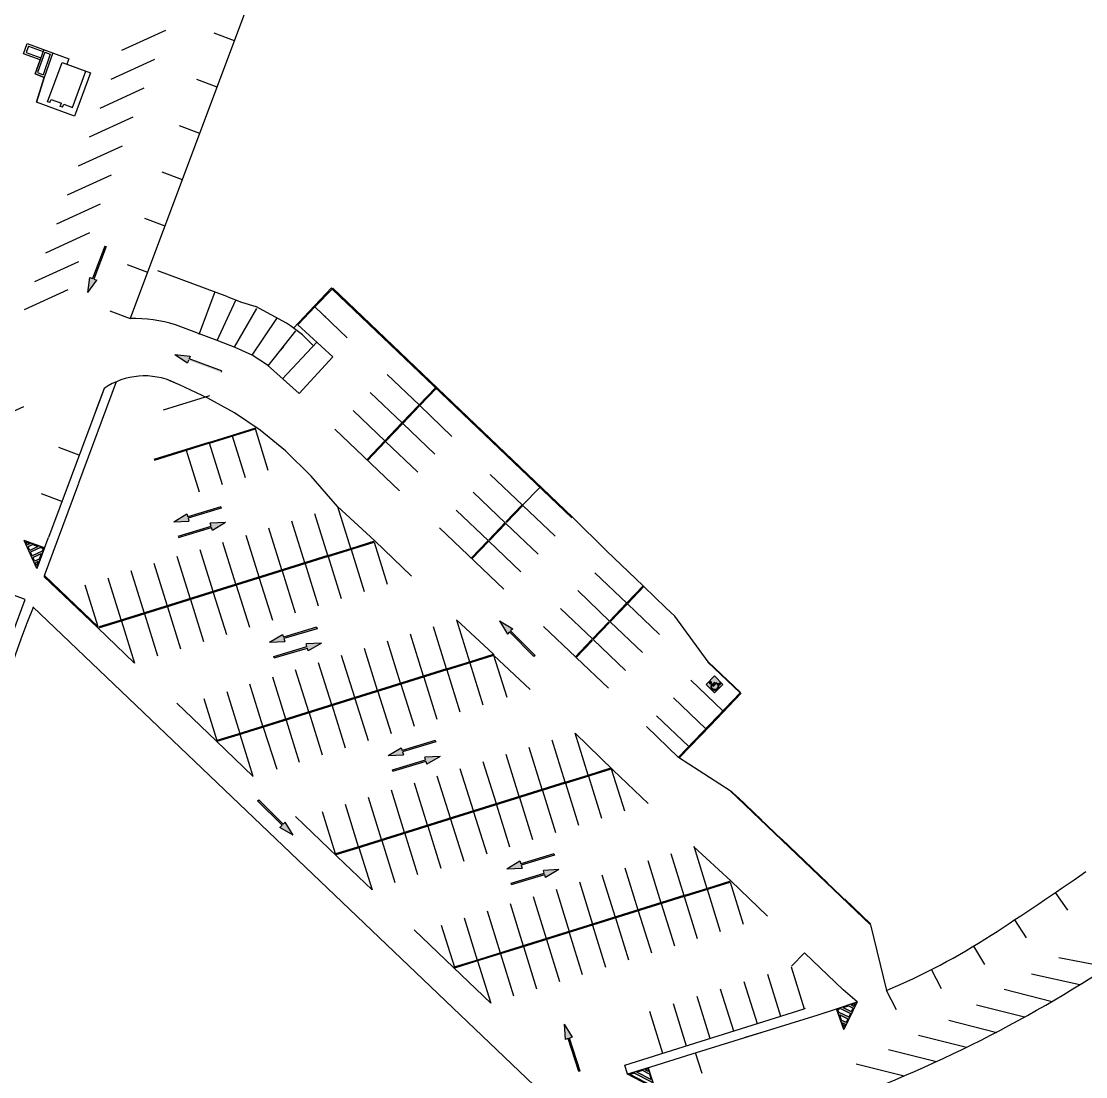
# Model space of a CAD drawing. Header units: millimetres. Extents: x 34038 to 35840, y 10511 to 10922.
# Drawn here: x 34875.2 to 34982.8, y 10579.1 to 10685.7 of the extents above; entities that cross this region are included whole.
import ezdxf

# ---------------------------------------------------------------- set-up
doc = ezdxf.new("R2010")
doc.units = ezdxf.units.MM
for name, color, linetype in [('_0', 7, 'Continuous'), ('GUIA', 7, 'Continuous'), ('PAREDE', 4, 'Continuous'), ('PINTURA BRANCA', 7, 'Continuous'), ('piso2', 2, 'Continuous'), ('VAGAS', 7, 'Continuous')]:
    doc.layers.add(name, color=color, linetype=linetype)

# ---------------------------------------------------------------- blocks, each defined once
blk = doc.blocks.new('12')
at = {"layer": 'PINTURA BRANCA'}
h = blk.add_hatch(color=256, dxfattribs=at)
h.paths.add_polyline_path([(709.5063524391578, 866.5878076270078), (709.3348524387259, 866.3245246753548), (709.2430694875048, 866.7593076274395)], flags=16)
h.paths.add_polyline_path([(709.1846487430099, 867.0360512210649), (709.615513863723, 866.7553897960679), (709.8338367128534, 867.0905541341882), (709.06780725402, 867.5895384083154)], flags=16)
h.paths.add_polyline_path([(710.3346837331574, 868.4351293180409), (710.5979666848099, 868.2636293176096), (710.7694666852412, 868.5269122692622)], flags=16)
h.paths.add_polyline_path([(710.0579401395316, 868.3767085735461), (710.4888052602445, 868.0960471485492), (710.2704824111141, 867.760882810429), (709.5044529522806, 868.259867084556)], flags=16)
h.paths.add_polyline_path([(710.985027265608, 868.6746211296579), (709.2868740274193, 866.0676543903937), (708.8324672768815, 868.2202143791201)])
h.paths.add_polyline_path([(709.009386509525, 867.8662820019409), (709.9429981374185, 867.2581363032485), (710.161320986549, 867.5933006413688), (709.2277093586556, 868.2014463400611), (708.95096576503, 868.1430255955661)], flags=16)
for p, q in [((708.8324672768815, 868.2202143791201), (710.985027265608, 868.6746211296579)), ((709.2868740274193, 866.0676543903937), (708.8324672768815, 868.2202143791201)), ((708.9509657650299, 868.1430255955661), (709.2277093586556, 868.2014463400611)), ((709.0093865095249, 867.866282001941), (708.95096576503, 868.1430255955661)), ((709.2277093586556, 868.2014463400611), (710.161320986549, 867.5933006413688)), ((710.985027265608, 868.6746211296579), (709.2868740274193, 866.0676543903937)), ((709.5044529522806, 868.259867084556), (710.0579401395314, 868.3767085735461)), ((709.5044529522808, 868.259867084556), (710.2704824111141, 867.760882810429)), ((710.0579401395316, 868.3767085735461), (710.4888052602445, 868.0960471485495)), ((710.334683733157, 868.435129318041), (710.7694666852412, 868.5269122692622)), ((710.3346837331574, 868.4351293180409), (710.5979666848096, 868.2636293176097)), ((710.7694666852414, 868.5269122692623), (710.5979666848099, 868.2636293176096)), ((709.009386509525, 867.8662820019409), (709.9429981374186, 867.2581363032484)), ((709.1846487430099, 867.036051221065), (709.06780725402, 867.5895384083154)), ((709.0678072540201, 867.5895384083155), (709.8338367128534, 867.0905541341882)), ((709.8338367128533, 867.0905541341882), (709.615513863723, 866.7553897960679)), ((710.161320986549, 867.5933006413688), (709.9429981374185, 867.2581363032485)), ((710.4888052602445, 868.0960471485492), (710.2704824111141, 867.760882810429)), ((709.1846487430099, 867.0360512210649), (709.6155138637231, 866.7553897960678)), ((709.3348524387259, 866.3245246753548), (709.2430694875046, 866.7593076274396)), ((709.2430694875048, 866.7593076274395), (709.5063524391579, 866.5878076270076)), ((709.5063524391578, 866.5878076270078), (709.3348524387258, 866.3245246753545))]:
    blk.add_line(p, q, dxfattribs=at)
blk = doc.blocks.new('A$C51C17A21')
at = {"layer": 'PINTURA BRANCA'}
h = blk.add_hatch(color=152, dxfattribs=at)
h.paths.add_polyline_path([(9.180785392288044, 9.163803444595828), (0, 9.163803444595828), (0, 0), (9.180785392288044, 0)])
edge = h.paths.add_edge_path(flags=16)
edge.add_line((5.422054313698709, 5.759658274507842), (5.421210884993229, 5.279695285018647))
edge.add_line((5.421210884993229, 5.279695285018647), (3.371216165724718, 5.269816209399892))
edge.add_line((3.371216165724718, 5.269816209399892), (3.434992290459149, 4.612271246112527))
edge.add_line((3.434992290459149, 4.612271246112527), (6.32046581006648, 4.612235962520231))
edge.add_line((6.32046581006648, 4.612235962520231), (7.291269149901154, 2.146054230700997))
edge.add_line((7.291269149901154, 2.146054230700997), (8.265835677223322, 2.561483206763683))
edge.add_line((8.265835677223322, 2.561483206763683), (8.460630145193818, 2.108830044385854))
edge.add_line((8.460630145193818, 2.108830044385854), (7.028143119715196, 1.500893807131092))
edge.add_line((7.028143119715196, 1.500893807131092), (5.990097561407993, 4.122711449713847))
edge.add_line((5.990097561407993, 4.122711449713847), (3.009950167172747, 4.122993718423118))
edge.add_line((3.009950167172747, 4.122993718423118), (2.53974979408008, 8.155413962825719))
edge.add_arc((3.205961485207808, 8.053055018452483), 0.6740292062577634, 90.86110328032771, 171.2651935622226, ccw=False)
edge.add_line((3.195831822675927, 8.727008103485446), (3.431625227975701, 8.7240795656013))
edge.add_arc((3.423146651183856, 8.04142065083306), 0.682711564408401, 6.993114099470688, 89.28842694358462, ccw=False)
edge.add_line((4.100779381530401, 8.124540822512813), (4.101967756527984, 8.066675736668572))
edge.add_arc((3.374478854861763, 8.051735300494556), 0.7276423013270964, -109.66773350404361, 1.1765177688022277, ccw=False)
edge.add_line((3.129579916691682, 7.366543481538997), (3.311797415962019, 5.77027863477781))
edge.add_line((3.311797415962019, 5.77027863477781), (5.422054313698709, 5.759658274507842))
edge = h.paths.add_edge_path(flags=16)
edge.add_line((6.140327967041799, 2.954754088966752), (6.398734448690789, 2.329909958291523))
edge.add_arc((3.545799992762909, 3.567409587629868), 3.109765319510951, 302.00990588515776, 336.5505467284719, ccw=False)
edge.add_arc((3.613911364152955, 3.383162574035737), 2.917701294968827, 162.5317855962321, 302.793607434027, ccw=False)
edge.add_arc((3.412492398476161, 3.34164600982001), 2.739861174484087, 108.78632825692031, 160.438804791383, ccw=False)
edge.add_line((2.530148055141808, 5.935544179608314), (2.580854924532105, 5.481713625966677))
edge.add_arc((3.412492398461723, 3.341646009805345), 2.295976979367712, 111.2362938310106, 160.2370488798236)
edge.add_arc((3.613911364156479, 3.383162574032781), 2.473817099848291, 162.720137507934, 302.8637260381623)
edge.add_arc((3.545799992762568, 3.567409587629754), 2.665881124386374, 301.9444794714997, 346.7139074411326)
h = blk.add_hatch(color=256, dxfattribs=at)
edge = h.paths.add_edge_path()
edge.add_arc((3.374478854861763, 8.051735300494556), 0.7276423013270057, 250.3322664959564, 361.1765177688022)
edge.add_line((4.101967756527984, 8.066675736668572), (4.100779381530401, 8.124540822512813))
edge.add_arc((3.423146651183856, 8.04142065083306), 0.6827115644084146, 6.993114099470686, 89.28842694358454)
edge.add_line((3.431625227975701, 8.7240795656013), (3.195831822675927, 8.727008103485446))
edge.add_arc((3.205961485207808, 8.053055018452483), 0.674029206257754, 90.86110328032767, 171.2651935622226)
edge.add_line((2.53974979408008, 8.155413962825719), (3.009950167172747, 4.122993718423118))
edge.add_line((3.009950167172747, 4.122993718423118), (5.990097561407993, 4.122711449713847))
edge.add_line((5.990097561407993, 4.122711449713847), (7.028143119715196, 1.500893807131092))
edge.add_line((7.028143119715196, 1.500893807131092), (8.460630145193818, 2.108830044385854))
edge.add_line((8.460630145193818, 2.108830044385854), (8.265835677223322, 2.561483206763683))
edge.add_line((8.265835677223322, 2.561483206763683), (7.291269149901154, 2.146054230700997))
edge.add_line((7.291269149901154, 2.146054230700997), (6.32046581006648, 4.612235962520231))
edge.add_line((6.32046581006648, 4.612235962520231), (3.434992290459149, 4.612271246112527))
edge.add_line((3.434992290459149, 4.612271246112527), (3.371216165724718, 5.269816209399892))
edge.add_line((3.371216165724718, 5.269816209399892), (5.421279214686706, 5.279695614304501))
edge.add_line((5.421279214686706, 5.279695614304501), (5.422054313698709, 5.759658274507842))
edge.add_line((5.422054313698709, 5.759658274507842), (3.311797415962019, 5.77027863477781))
edge.add_line((3.311797415962019, 5.77027863477781), (3.129579916691682, 7.366543481538997))
edge = h.paths.add_edge_path()
edge.add_arc((3.412492398461723, 3.341646009805345), 2.295976979367714, 111.23629383101061, 160.2370488798236, ccw=False)
edge.add_line((2.580854924532105, 5.481713625966677), (2.530148055141808, 5.935544179608314))
edge.add_arc((3.412492398476161, 3.34164600982001), 2.739861174484073, 108.7863282569202, 160.438804791383)
edge.add_arc((3.613911364152841, 3.383162574035737), 2.917701294968806, 162.5317855962315, 302.7936074340288)
edge.add_arc((3.545799992762795, 3.567409587629868), 3.109765319511033, 302.0099058851595, 336.5505467284727)
edge.add_line((6.398734448690789, 2.329909958291523), (6.140327967041799, 2.954754088966752))
edge.add_arc((3.545799992762568, 3.567409587629868), 2.66588112438639, 301.9444794714964, 346.71390744113023, ccw=False)
edge.add_arc((3.613911364156479, 3.383162574032781), 2.473817099848283, 162.720137507934, 302.8637260381601, ccw=False)
blk.add_lwpolyline([(9.180785392288044, 0), (0, 0), (0, 9.163803444595828), (9.180785392288044, 9.163803444595828)], close=True, dxfattribs=at)
blk.add_lwpolyline([(8.460630145193818, 2.108830044385854), (7.028143119715196, 1.500893807131092), (5.990097561407993, 4.122711449713847), (3.009950167172747, 4.122993718423118), (2.53974979408008, 8.155413962825719, -0.5271040350187159), (3.195831822675927, 8.727008103485446), (3.431625227975701, 8.7240795656013, -0.3753540589992009), (4.100779381530401, 8.124540822512813), (4.101967756527984, 8.066675736668572, -0.5252580657301573), (3.129579916691682, 7.366543481538997), (3.311797415962019, 5.77027863477781), (5.422071464680243, 5.770278634777924), (5.421279214686706, 5.279695614304501), (3.371216165724718, 5.269816209399892), (3.434992290459149, 4.612271246112527), (6.32046581006648, 4.612235962520231), (7.291269149901154, 2.146054230700997), (8.265835677223322, 2.561483206763683)], format="xyb", close=True, dxfattribs=at)
at = {"layer": 'PINTURA BRANCA', "color": 250}
for points in [[(3.129579916691682, 7.366543481538997, 0.5252580657301571), (4.101967756527984, 8.066675736668572), (4.100779381530401, 8.124540822512813, 0.3753540589992009), (3.431625227975701, 8.7240795656013), (3.195831822675927, 8.727008103485446, 0.3659682706623709), (2.53974979408008, 8.155413962825719), (3.009950167172747, 4.122993718423118), (5.990097561407993, 4.122711449713847), (7.028143119715196, 1.500893807131092), (8.460630145193818, 2.108830044385854), (8.265835677223322, 2.561483206763683), (7.291269149901154, 2.146054230700997), (6.32046581006648, 4.612235962520231), (3.434992290459149, 4.612271246112527), (3.371216165724718, 5.269816209399892), (5.421279214686706, 5.279695614304501), (5.422071464680243, 5.770278634777924), (3.311797415962019, 5.77027863477781)], [(1.251749361771317, 4.11798344879719, -0.2171247333798054), (2.580854924532105, 5.481713625966677), (2.530148055141808, 5.935544179608314, 0.2292715696475673), (0.8307638776268504, 4.258988421397362, 0.7019114297085347), (5.194180469797061, 0.9304639785272002, 0.1518635365455348), (6.398734448690789, 2.329909958291523), (6.140327967041799, 2.954754088966752, -0.1978667100968566), (4.956310346832424, 1.305246306515642, -0.7011416496897603)]]:
    blk.add_lwpolyline(points, format="xyb", close=True, dxfattribs=at)
at = {"layer": 'PINTURA BRANCA'}
for points in [[(6.398734448690789, 2.329909958291523, -0.1518635365455338), (5.194180469797061, 0.9304639785272002, -0.7019114297085285), (0.8307638776268504, 4.258988421397362, -0.229271569647566), (2.530148055141808, 5.935544179608314)], [(6.140327967041799, 2.954754088966752, -0.1978667100968593), (4.956310346832424, 1.305246306515642, -0.701141649689756), (1.251749361771317, 4.11798344879719, -0.2171247333798052), (2.580854924532105, 5.481713625966677, 0.04686792952544745)]]:
    blk.add_lwpolyline(points, format="xyb", dxfattribs=at)
for points in [[(2.580854924532105, 5.481713625966677), (2.530148055141808, 5.935544179608428)], [(6.140327967041799, 2.954754088966752), (6.398734448690789, 2.329909958291637)]]:
    blk.add_lwpolyline(points, dxfattribs=at)
blk = doc.blocks.new('23')
at = {"layer": 'PINTURA BRANCA'}
h = blk.add_hatch(color=256, dxfattribs=at)
h.paths.add_polyline_path([(730.6076939854345, 869.1150008335792), (732.0219075478075, 867.7007872712065), (732.4662726291971, 867.7007872712063), (730.6076939854346, 869.5593659149688)], flags=16)
h.paths.add_polyline_path([(730.6076939854346, 868.8321581211051), (731.7390648353331, 867.7007872712065), (731.1733794103835, 867.7007872712064), (730.6076939854344, 868.266472696156)], flags=16)
h.paths.add_polyline_path([(730.6076939854345, 867.9836299836813), (730.890536697909, 867.7007872712064), (730.6076939854345, 867.7007872712064)], flags=16)
h.paths.add_polyline_path([(730.5076939854343, 869.8007872712063), (732.7076939854344, 867.6007872712063), (730.5076939854343, 867.6007872712063)])
edge = h.paths.add_edge_path(flags=0)
edge.add_line((730.6076939854346, 869.2257857028338), (730.6076939854346, 869.5593659149688))
for p, q in [((730.5076939854343, 867.6007872712063), (730.5076939854343, 869.8007872712063)), ((730.5076939854343, 869.8007872712063), (732.7076939854344, 867.6007872712063)), ((730.6076939854344, 869.1150008335793), (730.6076939854346, 869.5593659149688)), ((730.6076939854346, 869.2257857028338), (730.6076939854346, 869.5593659149688)), ((730.6076939854345, 869.5593659149688), (732.4662726291971, 867.7007872712063)), ((730.6076939854345, 869.1150008335792), (732.0219075478074, 867.7007872712065)), ((730.6076939854344, 868.266472696156), (730.6076939854344, 868.8321581211051)), ((730.6076939854346, 868.8321581211051), (731.739064835333, 867.7007872712065)), ((730.6076939854345, 868.2664726961561), (731.1733794103835, 867.7007872712064)), ((730.5076939854343, 867.6007872712063), (732.7076939854344, 867.6007872712063)), ((730.6076939854345, 867.7007872712064), (730.6076939854344, 867.9836299836813)), ((730.6076939854345, 867.9836299836813), (730.8905366979089, 867.7007872712065)), ((730.6076939854345, 867.7007872712064), (730.890536697909, 867.7007872712064)), ((731.1733794103836, 867.7007872712064), (731.7390648353331, 867.7007872712065)), ((732.0219075478075, 867.7007872712065), (732.4662726291971, 867.7007872712064))]:
    blk.add_line(p, q, dxfattribs=at)

msp = doc.modelspace()

# ---------------------------------------------------------------- hatches: boundary and pattern name
for points in [[(34881.92360472146, 10658.31861984078), (34882.10770486749, 10659.85378502285), (34882.38801360076, 10659.74688781032), (34883.6351477469, 10663.01715636528), (34883.77530211354, 10662.96370775902), (34882.52816796741, 10659.69343920406), (34882.80847670069, 10659.58654199154)], [(34890.71672466682, 10652.0833068076), (34892.25338136573, 10651.91210169761), (34892.14884126508, 10651.63090538299), (34895.42946493564, 10650.41127087538), (34895.37719488531, 10650.27067271807), (34892.09657121475, 10651.49030722568), (34891.9920311141, 10651.20911091106)], [(34890.59165363603, 10635.17241651337), (34891.92045668019, 10635.96292740503), (34892.00672682242, 10635.67559926064), (34895.35888850698, 10636.68208425337), (34895.4020235781, 10636.53842018118), (34892.04986189355, 10635.53193518844), (34892.13613203578, 10635.24460704405)], [(34895.83719029484, 10635.08907001223), (34894.50838725068, 10634.29855912057), (34894.42211710844, 10634.58588726497), (34891.06995542389, 10633.57940227223), (34891.02682035277, 10633.72306634443), (34894.37898203733, 10634.72955133716), (34894.2927118951, 10635.01687948155)], [(34923.52401872345, 10625.1509535591), (34924.84865966126, 10624.3534879574), (34924.63621244504, 10624.14167157389), (34927.10740358593, 10621.66312071802), (34927.00117997782, 10621.55721252626), (34924.52998883693, 10624.03576338214), (34924.31754162071, 10623.82394699863)], [(34900.26695494785, 10623.00156141997), (34901.595757992, 10623.79207231163), (34901.68202813424, 10623.50474416724), (34905.03418981879, 10624.51122915997), (34905.07732488991, 10624.36756508777), (34901.72516320535, 10623.36108009504), (34901.81143334759, 10623.07375195065)], [(34905.51249160666, 10622.91821491883), (34904.18368856249, 10622.12770402717), (34904.09741842026, 10622.41503217156), (34900.7452567357, 10621.40854717883), (34900.70212166459, 10621.55221125103), (34904.05428334914, 10622.55869624376), (34903.96801320691, 10622.84602438815)], [(34912.26226897325, 10611.55446723638), (34913.59107201741, 10612.34497812803), (34913.67734215964, 10612.05764998364), (34917.0295038442, 10613.06413497638), (34917.07263891531, 10612.92047090418), (34913.72047723076, 10611.91398591145), (34913.806747373, 10611.62665776706)], [(34917.50780563206, 10611.47112073524), (34916.17900258789, 10610.68060984358), (34916.09273244566, 10610.96793798797), (34912.74057076111, 10609.96145299524), (34912.69743568999, 10610.10511706743), (34916.04959737455, 10611.11160206017), (34915.96332723231, 10611.39893020456)], [(34902.65711947534, 10603.4972616358), (34901.33247853754, 10604.2947272375), (34901.54492575376, 10604.50654362101), (34899.07373461287, 10606.98509447688), (34899.17995822098, 10607.09100266863), (34901.65114936187, 10604.61245181276), (34901.86359657809, 10604.82426819627)], [(34924.25772116382, 10600.10741615537), (34925.58652420798, 10600.89792704703), (34925.67279435021, 10600.61059890264), (34929.02495603477, 10601.61708389537), (34929.06809110589, 10601.47341982317), (34925.71592942133, 10600.46693483044), (34925.80219956356, 10600.17960668605)], [(34929.50325782263, 10600.02406965423), (34928.17445477847, 10599.23355876257), (34928.08818463623, 10599.52088690696), (34924.73602295168, 10598.51440191423), (34924.69288788056, 10598.65806598643), (34928.04504956512, 10599.66455097916), (34927.95877942289, 10599.95187912355)], [(34930.04814018237, 10584.40686114837), (34930.8688464829, 10583.09649243375), (34930.58356736953, 10583.00367095198), (34931.66648465679, 10579.67541462938), (34931.5238451001, 10579.6290038885), (34930.44092781285, 10582.9572602111), (34930.15564869948, 10582.86443872934)]]:
    msp.add_hatch(color=256).paths.add_polyline_path(points)

# ---------------------------------------------------------------- linework, layer by layer
for p, q in [((34883.6351477469, 10663.01715636528), (34882.38801360076, 10659.74688781032)), ((34883.77530211354, 10662.96370775902), (34882.52816796741, 10659.69343920406)), ((34883.6351477469, 10663.01715636528), (34883.77530211354, 10662.96370775902)), ((34881.92360472146, 10658.31861984078), (34882.10770486749, 10659.85378502285)), ((34881.92360472146, 10658.31861984078), (34882.80847670069, 10659.58654199154)), ((34882.10770486749, 10659.85378502285), (34882.38801360076, 10659.74688781032)), ((34882.52816796741, 10659.69343920406), (34882.80847670069, 10659.58654199154)), ((34906.28065581863, 10658.35651811148), (34906.20831112996, 10658.42555611565)), ((34906.62586012218, 10658.71825652158), (34906.55350046676, 10658.78730880841)), ((34906.95303599814, 10658.33686422287), (34907.02207400232, 10658.40920891154)), ((34905.24507147331, 10657.27133281465), (34905.17272678464, 10657.34037081883)), ((34905.59024721155, 10657.63304129127), (34905.51790252287, 10657.70207929544)), ((34905.93545151509, 10657.99477970137), (34905.86310682641, 10658.06381770555)), ((34907.31475944151, 10657.99167420198), (34907.38379744568, 10658.06401889065)), ((34904.20948712798, 10656.18614751782), (34904.13714243931, 10656.255185522)), ((34904.55469143153, 10656.54788592792), (34904.48234674286, 10656.6169239321)), ((34904.89989573507, 10656.90962433803), (34904.82753607965, 10656.97867662486)), ((34903.86428282444, 10655.82440910771), (34903.79193813577, 10655.89344711189)), ((34890.71672466682, 10652.0833068076), (34891.9920311141, 10651.20911091106)), ((34890.71672466682, 10652.0833068076), (34892.25338136573, 10651.91210169761)), ((34892.25338136573, 10651.91210169761), (34892.14884126508, 10651.63090538299)), ((34892.09657121475, 10651.49030722568), (34891.9920311141, 10651.20911091106)), ((34895.42946493564, 10650.41127087538), (34892.14884126508, 10651.63090538299)), ((34895.42946493564, 10650.41127087538), (34895.37719488531, 10650.27067271807)), ((34884.78395425411, 10649.31232611586), (34880.98436001535, 10639.08221706256)), ((34917.44301585564, 10648.32635361704), (34917.51205385981, 10648.39869830571)), ((34917.804739299, 10647.98116359615), (34917.87377730318, 10648.05350828483)), ((34918.16646274236, 10647.63597357526), (34918.23550074654, 10647.70831826393)), ((34918.52818618572, 10647.29078355437), (34918.5972241899, 10647.36312824304)), ((34918.88990962908, 10646.94559353348), (34918.95894763326, 10647.01793822215)), ((34919.25163307245, 10646.60040351259), (34919.32067107662, 10646.67274820126)), ((34919.61335651581, 10646.2552134917), (34919.68239451999, 10646.32755818037)), ((34919.97507995917, 10645.91002347081), (34920.04411796335, 10645.98236815948)), ((34920.33680340253, 10645.56483344992), (34920.40584140671, 10645.63717813859)), ((34920.6985268459, 10645.21964342903), (34920.76756485007, 10645.2919881177)), ((34921.06025028926, 10644.87445340814), (34921.12928829344, 10644.94679809681)), ((34921.42197373262, 10644.52926338725), (34921.4910117368, 10644.60160807592)), ((34921.78369717598, 10644.18407336636), (34921.85273518016, 10644.25641805503)), ((34922.14542061934, 10643.83888334547), (34922.21445862352, 10643.91122803414)), ((34922.50714406271, 10643.49369332458), (34922.57618206688, 10643.56603801325)), ((34880.96682720407, 10639.03501134528), (34878.82148255665, 10633.25883938561)), ((34890.59165363603, 10635.17241651337), (34891.92045668019, 10635.96292740503)), ((34891.92045668019, 10635.96292740503), (34892.00672682242, 10635.67559926064)), ((34895.35888850698, 10636.68208425337), (34892.00672682242, 10635.67559926064)), ((34895.4020235781, 10636.53842018118), (34892.04986189355, 10635.53193518844)), ((34895.35888850698, 10636.68208425337), (34895.4020235781, 10636.53842018118)), ((34890.59165363603, 10635.17241651337), (34892.13613203578, 10635.24460704405)), ((34891.02682035277, 10633.72306634443), (34894.37898203733, 10634.72955133716)), ((34892.04986189355, 10635.53193518844), (34892.13613203578, 10635.24460704405)), ((34895.83719029484, 10635.08907001223), (34894.2927118951, 10635.01687948155)), ((34894.37898203733, 10634.72955133716), (34894.2927118951, 10635.01687948155)), ((34895.83719029484, 10635.08907001223), (34894.50838725068, 10634.29855912057)), ((34934.31752242825, 10632.22313613637), (34930.89582126421, 10635.62666753277)), ((34891.06995542389, 10633.57940227223), (34894.42211710844, 10634.58588726497)), ((34894.50838725068, 10634.29855912057), (34894.42211710844, 10634.58588726497)), ((34876.76066696058, 10630.461335521), (34877.93028533754, 10633.58724049441)), ((34878.82148255665, 10633.25883938561), (34877.51375350014, 10629.71110150001)), ((34938.02502599071, 10628.68506416532), (34934.31752242825, 10632.22313613637)), ((34938.09738564613, 10628.61601187849), (34938.02502599071, 10628.68506416532)), ((34940.3439518357, 10626.47236231457), (34938.09738564613, 10628.61601187849)), ((34874.32891619609, 10623.96227398218), (34875.57915988143, 10627.30365697594)), ((34941.22655703751, 10625.63009866359), (34940.3439518357, 10626.47236231457)), ((34923.52401872345, 10625.1509535591), (34924.31754162071, 10623.82394699863)), ((34923.52401872345, 10625.1509535591), (34924.84865966126, 10624.3534879574)), ((34944.60531572963, 10621.02329919197), (34941.22655703751, 10625.63009866359)), ((34905.03418981879, 10624.51122915997), (34901.68202813424, 10623.50474416724)), ((34905.07732488991, 10624.36756508777), (34901.72516320535, 10623.36108009504)), ((34905.03418981879, 10624.51122915997), (34905.07732488991, 10624.36756508777)), ((34924.52998883693, 10624.03576338214), (34924.31754162071, 10623.82394699863)), ((34927.00117997782, 10621.55721252626), (34924.52998883693, 10624.03576338214)), ((34924.84865966126, 10624.3534879574), (34924.63621244504, 10624.14167157389)), ((34927.10740358593, 10621.66312071802), (34924.63621244504, 10624.14167157389)), ((34900.26695494785, 10623.00156141997), (34901.595757992, 10623.79207231163)), ((34900.26695494785, 10623.00156141997), (34901.81143334759, 10623.07375195065)), ((34901.595757992, 10623.79207231163), (34901.68202813424, 10623.50474416724)), ((34901.72516320535, 10623.36108009504), (34901.81143334759, 10623.07375195065)), ((34905.51249160666, 10622.91821491883), (34903.96801320691, 10622.84602438815)), ((34905.51249160666, 10622.91821491883), (34904.18368856249, 10622.12770402717)), ((34900.70212166459, 10621.55221125103), (34904.05428334914, 10622.55869624376)), ((34900.7452567357, 10621.40854717883), (34904.09741842026, 10622.41503217156)), ((34904.05428334914, 10622.55869624376), (34903.96801320691, 10622.84602438815)), ((34904.18368856249, 10622.12770402717), (34904.09741842026, 10622.41503217156)), ((34900.7452567357, 10621.40854717883), (34900.70212166459, 10621.55221125103)), ((34927.10740358593, 10621.66312071802), (34927.00117997782, 10621.55721252626)), ((34912.26226897325, 10611.55446723638), (34913.59107201741, 10612.34497812803)), ((34913.59107201741, 10612.34497812803), (34913.67734215964, 10612.05764998364)), ((34917.0295038442, 10613.06413497638), (34913.67734215964, 10612.05764998364)), ((34917.07263891531, 10612.92047090418), (34913.72047723076, 10611.91398591145)), ((34917.0295038442, 10613.06413497638), (34917.07263891531, 10612.92047090418)), ((34912.26226897325, 10611.55446723638), (34913.806747373, 10611.62665776706)), ((34912.69743568999, 10610.10511706743), (34916.04959737455, 10611.11160206017)), ((34913.72047723076, 10611.91398591145), (34913.806747373, 10611.62665776706)), ((34917.50780563206, 10611.47112073524), (34915.96332723231, 10611.39893020456)), ((34916.04959737455, 10611.11160206017), (34915.96332723231, 10611.39893020456)), ((34917.50780563206, 10611.47112073524), (34916.17900258789, 10610.68060984358)), ((34946.82798616716, 10607.98197147193), (34941.61285197331, 10611.36937123781)), ((34912.74057076111, 10609.96145299524), (34912.69743568999, 10610.10511706743)), ((34912.74057076111, 10609.96145299524), (34916.09273244566, 10610.96793798797)), ((34916.17900258789, 10610.68060984358), (34916.09273244566, 10610.96793798797)), ((34961.00756130303, 10594.45053958292), (34946.82798616716, 10607.98197147193)), ((34961.00590792478, 10594.52123088118), (34946.89867756001, 10607.98362485239)), ((34899.07373461287, 10606.98509447688), (34899.17995822098, 10607.09100266863)), ((34899.07373461287, 10606.98509447688), (34901.54492575376, 10604.50654362101)), ((34899.17995822098, 10607.09100266863), (34901.65114936187, 10604.61245181276)), ((34950.03744454791, 10605.02978975381), (34947.5994288556, 10607.35637082569)), ((34901.65114936187, 10604.61245181276), (34901.86359657809, 10604.82426819627)), ((34902.65711947534, 10603.4972616358), (34901.86359657809, 10604.82426819627)), ((34901.33247853754, 10604.2947272375), (34901.54492575376, 10604.50654362101)), ((34902.65711947534, 10603.4972616358), (34901.33247853754, 10604.2947272375)), ((34956.71485844704, 10598.65758106139), (34952.01245429272, 10603.14505197154)), ((34929.02495603477, 10601.61708389537), (34925.67279435021, 10600.61059890264)), ((34929.06809110589, 10601.47341982317), (34925.71592942133, 10600.46693483044)), ((34929.02495603477, 10601.61708389537), (34929.06809110589, 10601.47341982317)), ((34924.25772116382, 10600.10741615537), (34925.58652420798, 10600.89792704703)), ((34925.58652420798, 10600.89792704703), (34925.67279435021, 10600.61059890264)), ((34925.71592942133, 10600.46693483044), (34925.80219956356, 10600.17960668605)), ((34924.25772116382, 10600.10741615537), (34925.80219956356, 10600.17960668605)), ((34924.69288788056, 10598.65806598643), (34928.04504956512, 10599.66455097916)), ((34924.73602295168, 10598.51440191423), (34928.08818463623, 10599.52088690696)), ((34929.50325782263, 10600.02406965423), (34927.95877942289, 10599.95187912355)), ((34928.04504956512, 10599.66455097916), (34927.95877942289, 10599.95187912355)), ((34928.17445477847, 10599.23355876257), (34928.08818463623, 10599.52088690696)), ((34929.50325782263, 10600.02406965423), (34928.17445477847, 10599.23355876257)), ((34924.73602295168, 10598.51440191423), (34924.69288788056, 10598.65806598643)), ((34961.02660128991, 10594.54291533493), (34958.42219281194, 10597.02828386123)), ((34961.00756130303, 10594.45053958292), (34962.63001600586, 10587.82797385642)), ((34942.98222780606, 10581.40329268598), (34955.73279482791, 10585.36892831662)), ((34955.73277354308, 10585.36897462938), (34956.95771740366, 10585.75495842691)), ((34955.73279482791, 10585.36892831662), (34957.5862769728, 10585.95638444772)), ((34930.04814018237, 10584.40686114837), (34930.15564869948, 10582.86443872934)), ((34930.04814018237, 10584.40686114837), (34930.8688464829, 10583.09649243375)), ((34930.8688464829, 10583.09649243375), (34930.58356736953, 10583.00367095198)), ((34930.44092781285, 10582.9572602111), (34930.15564869948, 10582.86443872934)), ((34931.5238451001, 10579.6290038885), (34930.44092781285, 10582.9572602111)), ((34931.66648465679, 10579.67541462938), (34930.58356736953, 10583.00367095198)), ((34931.66648465679, 10579.67541462938), (34931.5238451001, 10579.6290038885))]:
    msp.add_line(p, q)
at = {"color": 7}
for p, q in [((34896.05145040829, 10657.89143586982), (34888.97635239864, 10660.53651922444)), ((34906.62583155687, 10658.7182265881), (34904.89989573507, 10656.90962433803)), ((34896.05145040829, 10657.89143586982), (34897.45647089926, 10657.36615744844)), ((34897.45647089926, 10657.36615744844), (34898.89373694553, 10656.90838516865)), ((34901.98435770712, 10655.23613031447), (34898.89373694553, 10656.90838516865)), ((34904.86537673298, 10656.87345199369), (34903.17393134796, 10655.10099215448)), ((34902.39522903772, 10654.95120093779), (34901.98435770712, 10655.23613031447)), ((34903.17393134796, 10655.10099215448), (34903.10157169255, 10655.17004444131)), ((34903.17391706531, 10655.10097718773), (34903.10157237664, 10655.17001519191)), ((34903.51910708621, 10655.46270063109), (34903.44676239753, 10655.53173863527)), ((34902.80448950343, 10654.66259423849), (34902.39587425881, 10654.9507497206)), ((34903.20525936223, 10654.35755848446), (34902.80743396396, 10654.66043626922)), ((34903.59913284096, 10654.0467444611), (34903.20663356505, 10654.35649325999)), ((34903.59913284096, 10654.0467444611), (34904.70615443189, 10652.95532023294)), ((34917.11745945024, 10648.63702969968), (34915.46054734996, 10646.90075717154)), ((34915.42604263053, 10646.86459979395), (34913.73459724552, 10645.09213995473)), ((34894.20183257413, 10643.100842191), (34898.84180753107, 10644.54834826572)), ((34896.52092547247, 10643.92906927363), (34898.90748918193, 10644.67359171161)), ((34913.39844942676, 10638.29419661818), (34906.88742744625, 10644.50761699421)), ((34913.70009252607, 10645.05598257714), (34912.00864714106, 10643.28352273792)), ((34894.134361763, 10643.18454683564), (34896.52092547247, 10643.92906927363)), ((34894.134361763, 10643.18454683564), (34888.57170625019, 10641.44919745961)), ((34894.20183257413, 10643.100842191), (34888.6014871477, 10641.35373491123)), ((34912.00864714096, 10643.28352273802), (34910.17912574759, 10641.36637352146)), ((34927.60743930781, 10638.62651909378), (34925.8453093756, 10636.85242802043)), ((34910.9025893368, 10633.22643080807), (34907.16188937033, 10636.72098027604)), ((34925.88148920336, 10636.81790187697), (34924.22457710308, 10635.08162934883)), ((34924.1555390989, 10635.00928466016), (34922.49862699863, 10633.27301213202)), ((34923.95746728851, 10628.35603070096), (34917.446445308, 10634.56945107699)), ((34906.19693272901, 10631.65368128746), (34910.83690768595, 10633.10118736218)), ((34908.48713930995, 10632.4728968732), (34910.9025893368, 10633.22643080807)), ((34914.62097246361, 10629.66330564573), (34910.9025893368, 10633.22643080807)), ((34922.42958899435, 10633.20066744345), (34920.73814360933, 10631.42820760423)), ((34906.16715183148, 10631.74914383584), (34900.56680640506, 10630.00203655606)), ((34906.196932729, 10631.65368128746), (34900.59658730258, 10629.90657400769)), ((34906.16715183148, 10631.74914383584), (34908.48713930995, 10632.4728968732)), ((34882.8863344256, 10624.47742897598), (34877.46048277518, 10629.65527928934)), ((34882.95537242978, 10624.54977366466), (34877.52952077935, 10629.72762397801)), ((34900.56680640506, 10630.00203655606), (34895.39891493919, 10628.38983943006)), ((34900.59658730258, 10629.90657400769), (34895.4286958367, 10628.29437688168)), ((34895.39891493919, 10628.38983943006), (34890.23102347331, 10626.77764230406)), ((34895.4286958367, 10628.29437688168), (34890.26080437083, 10626.68217975568)), ((34938.09738564613, 10628.61601187849), (34936.44047354585, 10626.87973935035)), ((34928.4580486613, 10576.84173555102), (34876.35361743003, 10626.56376859651)), ((34890.23102347331, 10626.77764230405), (34885.06313200744, 10625.16544517805)), ((34890.26080437083, 10626.68217975568), (34885.09291290496, 10625.06998262967)), ((34936.40596882642, 10626.84358197276), (34934.7145234414, 10625.07112213354)), ((34885.09291290496, 10625.06998262967), (34882.9970579443, 10624.41615091389)), ((34885.06313200744, 10625.16544517805), (34883.06273959516, 10624.54139435979)), ((34922.89787812709, 10621.77932875203), (34919.15717816062, 10625.27387822)), ((34886.64229536239, 10620.89182054839), (34882.8863344256, 10624.47742897598)), ((34934.64548543722, 10624.99877744487), (34932.98857333694, 10623.26250491673)), ((34932.91953533266, 10623.19016022816), (34931.22808994765, 10621.41770038894)), ((34920.48242810024, 10621.02579481715), (34922.89787812709, 10621.77932875203)), ((34922.89787812709, 10621.77932875203), (34922.9276590246, 10621.68386620365)), ((34918.16244062177, 10620.30204177979), (34920.48242810024, 10621.02579481715)), ((34918.19222151928, 10620.20657923142), (34922.83219647622, 10621.65408530613)), ((34926.61626125388, 10618.21620358968), (34922.9276590246, 10621.68386620365)), ((34918.16244062177, 10620.30204177979), (34912.56209519534, 10618.55493450002)), ((34918.19222151928, 10620.20657923142), (34912.59187609286, 10618.45947195164)), ((34912.56209519534, 10618.55493450002), (34907.39420372947, 10616.94273737401)), ((34895.95730337592, 10618.03634784643), (34897.28255331553, 10613.78826444358)), ((34912.59187609286, 10618.45947195164), (34907.42398462698, 10616.84727482564)), ((34894.88162321589, 10613.03032691994), (34890.9026653389, 10616.82741714973)), ((34907.39420372947, 10616.94273737401), (34902.22631226359, 10615.33054024801)), ((34907.42398462698, 10616.84727482564), (34902.25609316112, 10615.23507769963)), ((34902.22631226359, 10615.33054024801), (34897.05842079772, 10613.718343122)), ((34902.25609316112, 10615.23507769963), (34897.08820169524, 10613.62288057362)), ((34897.08820169524, 10613.62288057362), (34894.95729493804, 10612.95811395218)), ((34897.05842079772, 10613.718343122), (34894.96256583706, 10613.06451140622)), ((34934.98965288606, 10610.08725615221), (34931.15249218603, 10613.82678403638)), ((34898.63758415268, 10609.44471849236), (34894.88162321589, 10613.03032691994)), ((34930.18753554469, 10608.75948504782), (34934.82751050163, 10610.20699112254)), ((34932.47774212564, 10609.57870063356), (34934.77584301557, 10610.29562583883)), ((34938.54253727511, 10606.69676471742), (34934.98965288606, 10610.08725615221)), ((34930.15775464717, 10608.8549475962), (34932.47774212564, 10609.57870063356)), ((34930.15775464717, 10608.8549475962), (34924.55740922075, 10607.10784031643)), ((34930.18753554469, 10608.75948504782), (34924.58719011826, 10607.01237776805)), ((34924.55740922075, 10607.10784031643), (34919.38951775487, 10605.49564319042)), ((34924.58719011826, 10607.01237776805), (34919.41929865239, 10605.40018064204)), ((34907.11949695896, 10601.35175978223), (34902.89797936431, 10605.38032296614)), ((34919.38951775487, 10605.49564319042), (34914.221626289, 10603.88344606442)), ((34919.41929865239, 10605.40018064204), (34914.25140718652, 10603.78798351604)), ((34914.221626289, 10603.88344606442), (34909.05373482312, 10602.27124893841)), ((34914.25140718652, 10603.78798351604), (34909.08351572065, 10602.17578639003)), ((34909.05373482312, 10602.27124893841), (34906.95787986247, 10601.61741722263)), ((34906.98766075999, 10601.52195467426), (34906.95787986247, 10601.61741722263)), ((34909.08351572065, 10602.17578639003), (34906.98766075999, 10601.52195467425)), ((34910.63289817808, 10597.99762430877), (34907.11949695896, 10601.35175978222)), ((34946.88864434306, 10598.88518348743), (34943.16292851009, 10602.33170137516)), ((34942.24866938612, 10597.43767741272), (34944.47319431621, 10598.13164955255)), ((34942.27845028364, 10597.34221486434), (34946.8229626922, 10598.75994004153)), ((34944.56865686459, 10598.16143045007), (34946.88864434306, 10598.88518348743)), ((34950.60702746986, 10595.32205832508), (34946.88864434306, 10598.88518348743)), ((34942.15320683774, 10597.4078965152), (34936.55286141131, 10595.66078923542)), ((34942.18298773526, 10597.31243396682), (34936.58264230884, 10595.56532668704)), ((34936.55286141131, 10595.66078923542), (34931.38496994544, 10594.04859210942)), ((34936.58264230884, 10595.56532668704), (34931.41475084296, 10593.95312956104)), ((34918.87238943186, 10590.13618165534), (34914.89343155488, 10593.93327188513)), ((34931.38496994544, 10594.04859210942), (34926.21707847957, 10592.43639498341)), ((34931.41475084296, 10593.95312956104), (34926.24685937709, 10592.34093243503)), ((34926.21707847957, 10592.43639498341), (34921.0491870137, 10590.82419785741)), ((34926.24685937709, 10592.34093243503), (34921.07896791121, 10590.72873530903)), ((34921.07896791121, 10590.72873530903), (34918.98311295056, 10590.07490359325)), ((34921.0491870137, 10590.82419785741), (34919.04879460142, 10590.20014703915)), ((34954.32641675186, 10591.63444534774), (34953.02652568896, 10590.27229394471)), ((34958.24281648706, 10587.89705389242), (34954.32641675186, 10591.63444534774)), ((34922.62835036865, 10586.55057322775), (34918.87238943186, 10590.13618165534)), ((34959.6647200774, 10586.67754619169), (34958.24281648706, 10587.89705389242))]:
    msp.add_line(p, q, dxfattribs=at)
at = {"color": 2}
msp.add_line((34906.59131255478, 10658.68205424376), (34906.66035055896, 10658.75439893243), dxfattribs=at)
for centre, radius, start, end in [((34797.04910478518, 10865.65350304055), 324.2727756138174, 302.9028277805853, 304.9390770025116), ((34936.84005777058, 10649.59428725172), 66.93429178099355, 292.6625287912249, 302.9022160736142), ((34936.84378988086, 10649.58720339287), 66.92631687687829, 292.6619170841016, 302.9028277805824), ((34912.88196393656, 10700.156162305), 131.4836311791528, 289.8602966569773, 304.681891598618)]:
    msp.add_arc(centre, radius, start, end)
at = {"layer": '_0'}
for p, q in [((34894.9760369081, 10653.48513807363), (34896.87476560664, 10657.56494558494)), ((34896.74128439976, 10652.823216619), (34898.99193398545, 10656.72027659319)), ((34904.86536245033, 10656.87343702695), (34908.12087344058, 10653.76672683893)), ((34898.53787278302, 10651.99825331573), (34901.01928868276, 10655.70397688519)), ((34900.13429917166, 10650.91984088378), (34902.92064249858, 10654.44856354679)), ((34903.13941234587, 10655.06481981014), (34906.66951580087, 10651.8342952013)), ((34905.04725132773, 10653.31888775484), (34901.57565590682, 10649.61859215075)), ((34906.66951580087, 10651.8342952013), (34903.25547116522, 10648.11188173731)), ((34912.168856532, 10650.04199350297), (34915.42436752226, 10646.93528331495)), ((34883.55591188328, 10648.63095097325), (34882.72242118345, 10646.4016700907)), ((34889.55729832598, 10646.47055740387), (34894.24500455711, 10647.93295392734)), ((34910.44290642755, 10648.23337628616), (34913.69841741781, 10645.12666609814)), ((34915.46054734996, 10646.90075717154), (34918.71605834021, 10643.79404698352)), ((34908.71695632299, 10646.42475906945), (34911.97246731325, 10643.31804888143)), ((34900.15515285369, 10640.33842506525), (34898.84180753107, 10644.54834826572)), ((34913.73459724552, 10645.09213995473), (34916.99010823577, 10641.98542976672)), ((34897.83516537522, 10639.61467202789), (34896.5218200526, 10643.82459522836)), ((34893.19519041828, 10638.16716595318), (34891.88184509566, 10642.37708915365)), ((34895.525405375, 10638.8941095976), (34894.21206005239, 10643.10403279806)), ((34912.00864714106, 10643.28352273792), (34915.26415813131, 10640.17681254991)), ((34922.58979838534, 10639.95913820844), (34925.8453093756, 10636.85242802043)), ((34920.8638482809, 10638.15052099163), (34924.11935927115, 10635.04381080362)), ((34906.16715183148, 10631.74914383584), (34904.85380650887, 10635.9590670363)), ((34908.48713930995, 10632.4728968732), (34907.17379398733, 10636.68282007367)), ((34919.13789817634, 10636.34190377492), (34922.39340916659, 10633.23519358691)), ((34925.8814892033, 10636.81790187701), (34929.13700019356, 10633.711191689)), ((34903.84716435301, 10631.02539079848), (34902.5338190304, 10635.23531399895)), ((34924.15553909886, 10635.00928466021), (34927.41105008911, 10631.90257447219)), ((34899.21741687433, 10629.58107533083), (34897.90407155172, 10633.79099853129)), ((34901.52717687454, 10630.30163776112), (34900.21383155193, 10634.51156096159)), ((34896.88720191761, 10628.85413168641), (34895.57385659499, 10633.06405488688)), ((34910.83690768595, 10633.10118736218), (34912.16215762556, 10628.85310395933)), ((34922.4295889944, 10633.2006674434), (34925.68509998466, 10630.09395725538)), ((34892.25262139778, 10627.45018249966), (34890.93927607516, 10631.66010570012)), ((34894.56721443914, 10628.13037864906), (34893.25386911652, 10632.34030184952)), ((34906.19693272901, 10631.65368128746), (34907.52218266862, 10627.40559788461)), ((34908.51692020748, 10632.37743432482), (34909.84217014709, 10628.12935092197)), ((34889.93263391931, 10626.7264294623), (34888.61928859669, 10630.93635266277)), ((34903.87694525053, 10630.9299282501), (34905.20219519015, 10626.68184484725)), ((34885.27535990825, 10625.27352670201), (34883.96201458564, 10629.48344990248)), ((34887.59534738672, 10625.99727973937), (34886.28200206411, 10630.20720293984)), ((34899.23697029359, 10629.48242217539), (34900.56222023321, 10625.23433877254)), ((34901.55695777206, 10630.20617521275), (34902.88220771168, 10625.9580918099)), ((34933.14878272794, 10630.02097568192), (34936.40427331649, 10626.91422776996)), ((34882.95537242978, 10624.54977366466), (34881.64202710716, 10628.75969686512)), ((34896.91698281512, 10628.75866913803), (34898.24223275474, 10624.51058573518)), ((34892.27700785819, 10627.3111630633), (34893.60225779781, 10623.06307966045)), ((34894.59699533666, 10628.03491610067), (34895.92224527627, 10623.78683269782)), ((34931.4228611887, 10628.2123883985), (34934.67835177724, 10625.10564048654)), ((34889.95702037971, 10626.58741002596), (34891.28227031933, 10622.33932662311)), ((34929.69688251903, 10626.40374124831), (34932.95237310758, 10623.29699333634)), ((34936.44047354595, 10626.87973935045), (34939.69596413449, 10623.77299143849)), ((34885.31704542277, 10625.13990395124), (34886.64229536239, 10620.89182054839)), ((34887.63703290125, 10625.86365698859), (34888.96228284086, 10621.61557358575)), ((34919.15717816062, 10625.27387822), (34920.48242810024, 10621.02579481715)), ((34934.71455200671, 10625.07115206703), (34937.97004259525, 10621.96440415506)), ((34918.16244062177, 10620.30204177979), (34916.83719068215, 10624.55012518264)), ((34927.97096097979, 10624.59515396488), (34931.22645156834, 10621.48840605292)), ((34913.52246566483, 10618.85453570508), (34912.19721572521, 10623.10261910793)), ((34915.8424531433, 10619.57828874244), (34914.51720320368, 10623.82637214529)), ((34932.98857333705, 10623.26250491683), (34936.24406392559, 10620.15575700487)), ((34911.20247818636, 10618.13078266772), (34909.87722824674, 10622.37886607057)), ((34906.56250322941, 10616.68327659301), (34905.23725328979, 10620.93135999586)), ((34908.88249070789, 10617.40702963037), (34907.55724076826, 10621.65511303321)), ((34920.51220899775, 10620.93033226877), (34921.83745893738, 10616.68224886593)), ((34931.26265179781, 10621.45391763341), (34934.51814238635, 10618.34716972145)), ((34904.24251575094, 10615.95952355565), (34902.91726581132, 10620.2076069585)), ((34918.19222151928, 10620.20657923142), (34919.51747145891, 10615.95849582857)), ((34899.602540794, 10614.51201748094), (34898.27729085438, 10618.76010088379)), ((34901.92252827247, 10615.2357705183), (34900.59727833286, 10619.48385392115)), ((34913.55224656234, 10618.7590731567), (34914.87749650196, 10614.51098975386)), ((34915.87223404081, 10619.48282619406), (34917.19748398043, 10615.23474279121)), ((34942.84484662319, 10619.17850963093), (34946.10033721173, 10616.07176171896)), ((34911.23225908387, 10618.03532011935), (34912.55750902349, 10613.7872367165)), ((34906.59228412693, 10616.58781404463), (34907.91753406655, 10612.33973064179)), ((34908.9122716054, 10617.31156708199), (34910.23752154502, 10613.06348367914)), ((34941.11892508394, 10617.36992234751), (34944.37441567249, 10614.26317443554)), ((34904.27229664847, 10615.86406100727), (34905.59754658808, 10611.61597760443)), ((34939.39294641418, 10615.56127519721), (34942.64843700272, 10612.45452728524)), ((34899.63232169153, 10614.41655493256), (34901.00530290533, 10610.18336197848)), ((34901.95230917, 10615.14030796992), (34903.27755910961, 10610.89222456707)), ((34932.47774212565, 10609.57870063353), (34931.15249218603, 10613.82678403638)), ((34927.8377671687, 10608.13119455884), (34926.51251722909, 10612.37927796169)), ((34930.15775464718, 10608.85494759618), (34928.83250470756, 10613.10303099903)), ((34925.51777969024, 10607.40744152149), (34924.19252975061, 10611.65552492434)), ((34920.8778047333, 10605.95993544676), (34919.55255479368, 10610.20801884961)), ((34923.19779221177, 10606.68368848412), (34921.87254227215, 10610.93177188696)), ((34934.81910254851, 10610.20436814215), (34936.14435248813, 10605.95628473931)), ((34918.55781725483, 10605.23618240941), (34917.23256731521, 10609.48426581226)), ((34932.49911507004, 10609.4806151048), (34933.82436500966, 10605.23253170195)), ((34913.91784229789, 10603.7886763347), (34912.59259235827, 10608.03675973755)), ((34916.23782977636, 10604.51242937205), (34914.91257983674, 10608.7605127749)), ((34927.85914011309, 10608.0331090301), (34929.18439005271, 10603.78502562725)), ((34930.18753554469, 10608.75948504782), (34931.51278548431, 10604.51140164498)), ((34911.59785481942, 10603.06492329734), (34910.27260487979, 10607.31300670019)), ((34925.53915263462, 10607.30935599274), (34926.86440257424, 10603.0612725899)), ((34906.95787986247, 10601.61741722263), (34905.63262992285, 10605.86550062548)), ((34909.27786734094, 10602.34117025999), (34907.95261740132, 10606.58925366284)), ((34920.89917767769, 10605.86184991802), (34922.2244276173, 10601.61376651518)), ((34923.21916515615, 10606.58560295538), (34924.54441509577, 10602.33751955254)), ((34918.57919019921, 10605.13809688067), (34919.90444013883, 10600.89001347783)), ((34913.90943434476, 10603.78605335433), (34915.23468428438, 10599.53796995149)), ((34916.25920272074, 10604.41434384331), (34917.58445266036, 10600.16626044047)), ((34911.6192277638, 10602.9668377686), (34912.94447770342, 10598.71875436576)), ((34909.30764823846, 10602.24570771161), (34910.63289817808, 10597.99762430877)), ((34940.82795689812, 10601.65597991805), (34942.15320683773, 10597.40789651521)), ((34943.14794437659, 10602.37973295541), (34944.4731943162, 10598.13164955256)), ((34938.50796941965, 10600.9322268807), (34939.83321935927, 10596.68414347785)), ((34933.86799446271, 10599.48472080598), (34935.19324440233, 10595.23663740313)), ((34936.18223695546, 10600.20668161351), (34937.50748689508, 10595.95859821066)), ((34931.59573825843, 10598.77585821738), (34932.92098819805, 10594.52777481453)), ((34946.8229626922, 10598.75994004153), (34948.14821263182, 10594.51185663868)), ((34926.90803202731, 10597.3134616939), (34928.23328196692, 10593.06537829105)), ((34929.22801950578, 10598.03721473126), (34930.55326944539, 10593.78913132841)), ((34942.18298773526, 10597.31243396682), (34943.50823767488, 10593.06435056397)), ((34944.50297521373, 10598.03618700417), (34945.82822515335, 10593.78810360133)), ((34924.58804454883, 10596.58970865655), (34925.91329448845, 10592.3416252537)), ((34939.8630002568, 10596.58868092945), (34941.18825019641, 10592.3405975266)), ((34919.94806959189, 10595.14220258183), (34921.27331953151, 10590.89411917899)), ((34922.26805707037, 10595.86595561919), (34923.59330700998, 10591.61787221634)), ((34935.2332527781, 10595.14436546182), (34936.55850271772, 10590.89628205897)), ((34937.54301277832, 10595.8649278921), (34938.86826271794, 10591.61684448925)), ((34917.62808211342, 10594.41844954448), (34918.95333205304, 10590.17036614163)), ((34932.90303782138, 10594.41742181738), (34934.228287761, 10590.16933841454)), ((34928.26306286444, 10592.96991574267), (34929.58831280406, 10588.72183233982)), ((34930.54267405414, 10593.68107282337), (34931.86792399376, 10589.43298942052)), ((34925.94307538597, 10592.24616270532), (34927.26832532559, 10587.99807930247)), ((34921.30310042903, 10590.79865663059), (34922.62835036865, 10586.55057322775)), ((34923.6230879075, 10591.52240966796), (34924.94833784711, 10587.27432626512)), ((34952.99368486353, 10590.20967222176), (34954.31893480315, 10585.96158881892)), ((34948.22055744461, 10588.72062734579), (34949.54580738422, 10584.47254394294)), ((34950.60712115407, 10589.46514978378), (34951.93237109368, 10585.21706638093)), ((34945.83399373514, 10587.9761049078), (34947.15924367475, 10583.72802150496)), ((34941.06086631621, 10586.48706003183), (34942.38611625582, 10582.23897662898)), ((34943.44743002568, 10587.23158246982), (34944.77267996529, 10582.98349906697)), ((34938.67430260675, 10585.74253759384), (34939.99955254636, 10581.49445419099)), ((34954.41439735153, 10585.99136971644), (34954.31893480315, 10585.96158881892))]:
    msp.add_line(p, q, dxfattribs=at)
at = {"layer": '_0', "color": 7, "true_color": 0xffffff}
for p, q in [((34948.10938507439, 10582.99792275321), (34948.39584980108, 10583.08701798522)), ((34948.39584980108, 10583.08701798522), (34951.2604970679, 10583.9779703053))]:
    msp.add_line(p, q, dxfattribs=at)
at = {"layer": 'GUIA'}
for p, q in [((34907.48031080727, 10712.56040733317), (34886.20190806535, 10655.69335483192)), ((34883.56049499619, 10648.63411370828), (34877.93028533754, 10633.58724049441)), ((34942.70842329216, 10582.31507317447), (34954.31893480315, 10585.96158881892)), ((34936.17225449961, 10580.27599539562), (34942.70842329216, 10582.31507317447)), ((34936.45964788937, 10579.35476927817), (34942.98222780606, 10581.40329268598))]:
    msp.add_line(p, q, dxfattribs=at)
msp.add_arc((34968.03049236662, 10589.03356625928), 99.00000000016445, 157.7509733961056, 189.5274553937408, dxfattribs=at)
at = {"layer": 'PAREDE', "color": 2}
for p, q in [((34877.84450094412, 10677.59858500347), (34879.31059970189, 10681.57171719766)), ((34879.31059970189, 10681.57171719766), (34881.71230416874, 10680.68548040429)), ((34880.36563966633, 10677.03601541365), (34881.71230416874, 10680.68548040429)), ((34878.07904239596, 10677.51203844162), (34878.19847665132, 10677.83570564516)), ((34878.19847665132, 10677.83570564516), (34879.23984069749, 10677.45143891054)), ((34878.07904239596, 10677.51203844162), (34877.84450094412, 10677.59858500347)), ((34879.12040644213, 10677.127771707), (34879.23984069749, 10677.45143891054)), ((34879.35494789397, 10677.04122514515), (34879.12040644213, 10677.127771707)), ((34879.35494789397, 10677.04122514515), (34879.47438214933, 10677.36489234869)), ((34879.47438214933, 10677.36489234869), (34880.36563966633, 10677.03601541365))]:
    msp.add_line(p, q, dxfattribs=at)
at = {"layer": 'PINTURA BRANCA'}
for p, q in [((34885.36463745416, 10682.81284405766), (34889.79306856204, 10684.84092607366)), ((34894.65137180208, 10684.56172902699), (34896.7118167618, 10683.79077331653)), ((34894.65137180208, 10684.56172902699), (34896.7118167618, 10683.79077331653)), ((34884.26955890849, 10679.89159741707), (34888.69799001637, 10681.91967943307)), ((34892.89916464121, 10679.87880578766), (34894.95960960093, 10679.10785007721)), ((34883.17099323049, 10676.96875377968), (34887.59942433837, 10678.99683579568)), ((34882.07154165074, 10674.04550442718), (34886.49997275863, 10676.07358644318)), ((34891.14695748034, 10675.19588254834), (34893.20740244006, 10674.42492683788)), ((34880.97209007101, 10671.12225507468), (34885.40052117889, 10673.15033709068)), ((34879.87263849127, 10668.19900572218), (34884.30106959915, 10670.22708773818)), ((34889.39475031947, 10670.51295930902), (34891.45519527919, 10669.74200359856)), ((34878.77318691153, 10665.27575636969), (34883.20161801942, 10667.30383838569)), ((34887.6425431586, 10665.83003606969), (34889.70298811832, 10665.05908035923)), ((34877.67373533179, 10662.35250701719), (34882.10216643968, 10664.38058903319)), ((34876.57428375206, 10659.42925766469), (34881.00271485994, 10661.45733968069)), ((34885.89033599773, 10661.14711283037), (34887.95078095744, 10660.37615711991)), ((34875.51595838642, 10656.6023197594), (34879.93846636425, 10658.62768916832)), ((34884.13812883686, 10656.46418959105), (34886.19857379657, 10655.69323388059)), ((34881.0360524331, 10641.88766822495), (34878.9755662078, 10642.65863937574)), ((34879.28384527224, 10637.20474498563), (34877.22335904693, 10637.97571613641)), ((34877.53163811137, 10632.52182174631), (34875.47115188606, 10633.29279289709)), ((34875.57915988143, 10627.30365697594), (34873.51867365613, 10628.07462812673)), ((34980.9405130071, 10595.91534786364), (34979.709680662, 10597.72077449728)), ((34976.78507778912, 10593.12877937385), (34975.58203988663, 10594.95288595896)), ((34972.57064987841, 10590.4274998775), (34971.44146786421, 10592.29731045183)), ((34980.05886771074, 10591.14201024676), (34984.96826172671, 10590.19446056679)), ((34968.18220754905, 10587.98391342879), (34967.18923512338, 10589.93585482724)), ((34977.29971767891, 10589.50151640937), (34982.18064023589, 10588.41680677416)), ((34963.62298010515, 10585.87604882562), (34962.63001600586, 10587.82797385643)), ((34962.78410427525, 10587.89253603964), (34962.78409221585, 10587.89256472111)), ((34974.50919823209, 10587.93515249028), (34979.35802592016, 10586.7149598615)), ((34971.71867878526, 10586.36878857118), (34976.56750647334, 10585.1485959424)), ((34957.58482535401, 10585.96056295076), (34958.30678379459, 10583.88239644875)), ((34968.92815933844, 10584.80242465208), (34973.77698702651, 10583.58223202331)), ((34965.87924432268, 10583.30108518607), (34970.72807201076, 10582.08089255729)), ((34943.98833799775, 10579.41226089072), (34943.32883336085, 10581.5121498562)), ((34962.8479219223, 10581.86369303528), (34967.69674961038, 10580.64350040651)), ((34936.45964788938, 10579.35476927817), (34936.17225449961, 10580.27599539562)), ((34938.55856567233, 10580.01396889923), (34939.21776529339, 10577.91505111628)), ((34959.57880430519, 10580.4177668791), (34964.42763199328, 10579.19757425033))]:
    msp.add_line(p, q, dxfattribs=at)
at = {"layer": 'PINTURA BRANCA', "color": 0}
msp.add_line((34871.03028961961, 10644.79160717865), (34875.45872072749, 10646.81968919465), dxfattribs=at)
at = {"layer": 'PINTURA BRANCA'}
for points in [[(34903.25547116522, 10648.11188173732), (34900.05581640821, 10650.98181229527), (34898.53787278302, 10651.99825331573), (34896.81704060519, 10652.78058084301), (34894.9760369081, 10653.48513807363), (34890.76492923663, 10655.05949517668)], [(34907.16188937033, 10636.72098027604), (34904.48564051614, 10639.78837127077), (34901.90190762852, 10642.31881116333), (34899.34555489879, 10644.40944164535), (34896.75144651828, 10646.15740440842), (34894.05444667832, 10647.65984114417), (34891.18941957021, 10649.0138935442), (34890.13954043783, 10649.45537476213)]]:
    msp.add_lwpolyline(points, dxfattribs=at)
for centre, radius, start, end in [((34886.68212177968, 10642.40927101107), 13.29276074299942, 72.11272997732439, 92.0846965547189), ((34887.63979591835, 10642.71790497862), 7.186252274056192, 64.74176415960693, 124.5867555053182)]:
    msp.add_arc(centre, radius, start, end, dxfattribs=at)
at = {"layer": 'piso2', "color": 2}
for p, q in [((34875.91293489015, 10683.2296505515), (34875.66690199947, 10682.56233016699)), ((34875.79448689872, 10683.48654027149), (34879.98336222764, 10681.940829549)), ((34875.91293489015, 10683.2296505515), (34877.38794187994, 10682.68536743471)), ((34875.98213927873, 10683.41735512659), (34875.98212003773, 10683.41730293877)), ((34875.59771563653, 10682.37467448326), (34875.59730509776, 10682.37356096996)), ((34875.66690199947, 10682.56233016699), (34877.1536182879, 10682.02419535478)), ((34877.45475702275, 10682.87389436264), (34876.59094968512, 10680.43655850108)), ((34877.45475702275, 10682.87389436264), (34876.59094968512, 10680.43655850108)), ((34877.57503401797, 10682.61632973339), (34876.84142852904, 10680.55003628013)), ((34878.1126455768, 10682.41794904985), (34877.39301385207, 10680.32393922415)), ((34878.38908574184, 10682.52912355759), (34877.50252668745, 10680.06289939899)), ((34877.57503401797, 10682.61632973339), (34878.1126455768, 10682.41794904985)), ((34876.59094968512, 10680.43655850108), (34877.50252668745, 10680.06289939898)), ((34877.50252668745, 10680.06289939899), (34876.7134197079, 10677.55303925024)), ((34876.84142852904, 10680.55003628013), (34877.39301385207, 10680.32393922415))]:
    msp.add_line(p, q, dxfattribs=at)
msp.add_lwpolyline([(34875.79448689872, 10683.48654027149), (34879.98336222764, 10681.940829549), (34879.78285440338, 10681.39745343984), (34882.18138661763, 10680.51238604808), (34880.56493913159, 10676.1318141233), (34876.7134197079, 10677.55303925024), (34877.50241105718, 10680.0629467963), (34876.59094968512, 10680.43655850108), (34877.08667639423, 10681.83531078416), (34875.41317846286, 10682.45230907037), (34875.79477449822, 10683.4864341462)], dxfattribs=at)
at = {"layer": 'VAGAS'}
for p, q in [((34894.74009795005, 10658.38169572976), (34893.16426268594, 10654.16663425686)), ((34906.55350046676, 10658.78730880841), (34904.82753607965, 10656.97867662486)), ((34906.62583155687, 10658.7182265881), (34906.55347190145, 10658.78727887492)), ((34904.86536245033, 10656.87343702695), (34904.93440045451, 10656.94578171562)), ((34905.22708589369, 10656.52824700606), (34904.86536245033, 10656.87343702695)), ((34905.95053278041, 10655.83786696428), (34905.58880933705, 10656.18305698517)), ((34893.07059465321, 10654.20165281828), (34893.16426268594, 10654.16663425686)), ((34901.68358445899, 10652.88190996983), (34901.37372740152, 10652.48949615262)), ((34917.04509979483, 10648.70608198651), (34915.38818769455, 10646.96980945837)), ((34925.80912954795, 10636.8869541638), (34924.15221744767, 10635.15068163566)), ((34924.08317944349, 10635.07833694699), (34922.42626734322, 10633.34206441885)), ((34922.35722933894, 10633.26971973028), (34920.66578395392, 10631.49725989106)), ((34944.57079672754, 10620.98712684764), (34947.82630091465, 10617.88042315181)), ((34947.86085194298, 10617.91656493374), (34944.75414175487, 10614.66105394338))]:
    msp.add_line(p, q, dxfattribs=at)
at = {"layer": 'VAGAS', "color": 7}
for p, q in [((34930.82678326003, 10635.5543228441), (34906.59131255478, 10658.68205424376)), ((34930.89582126421, 10635.62666753277), (34906.66035055896, 10658.75439893243)), ((34904.82753607965, 10656.97867662486), (34902.69260816689, 10654.7414929602)), ((34903.13941234587, 10655.06481981014), (34903.20845035005, 10655.13716449881)), ((34915.35368297512, 10646.93365208078), (34913.6622375901, 10645.16119224156)), ((34913.62773287066, 10645.12503486397), (34911.93628748565, 10643.35257502475)), ((34911.93628748554, 10643.35257502485), (34910.10676609217, 10641.43542580829)), ((34938.02502599071, 10628.68506416532), (34936.36811389044, 10626.94879163718)), ((34936.333609171, 10626.91263425958), (34934.64216378599, 10625.14017442037)), ((34934.57312578181, 10625.0678297317), (34932.91621368154, 10623.33155720356)), ((34932.84717567726, 10623.25921251499), (34931.15573029224, 10621.48675267577)), ((34922.83219647622, 10621.65408530613), (34922.9276590246, 10621.68386620365)), ((34922.9276590246, 10621.68386620365), (34924.25290896423, 10617.4357828008)), ((34947.86081991674, 10617.91659549615), (34944.60531572963, 10621.02329919197)), ((34947.93321159831, 10617.84751264681), (34944.82650141029, 10614.59200165655)), ((34893.63731589745, 10617.31259480907), (34894.99234673459, 10612.96904885785)), ((34941.61285197331, 10611.36937123781), (34938.35734098306, 10614.47608142582)), ((34944.75414175487, 10614.66105394338), (34941.64743156677, 10611.40554295302)), ((34944.82650141019, 10614.59200165645), (34941.75421577261, 10611.37256403495)), ((34898.63758415268, 10609.44471849236), (34897.31233421306, 10613.69280189521))]:
    msp.add_line(p, q, dxfattribs=at)

# ---------------------------------------------------------------- block references
at = {"layer": 'PINTURA BRANCA'}
for name, p, rotation in [('12', (34524.92069490375, 11696.43691706763), 237.5655194028175), ('12', (34363.41184549723, 9635.584587566964), 7.21518371343578), ('23', (35375.53741989206, 11626.63811252021), 197.4357532528754)]:
    msp.add_blockref(name, p, dxfattribs=dict(at, rotation=rotation))
at = {"layer": 'PINTURA BRANCA', "xscale": 0.130707771582163, "yscale": 0.130707771582163, "zscale": 0.130707771582163, "rotation": 44.720497154564}
msp.add_blockref('A$C51C17A21', (34945.24588396491, 10617.89349662949), dxfattribs=at)

doc.saveas('drawing.dxf')
